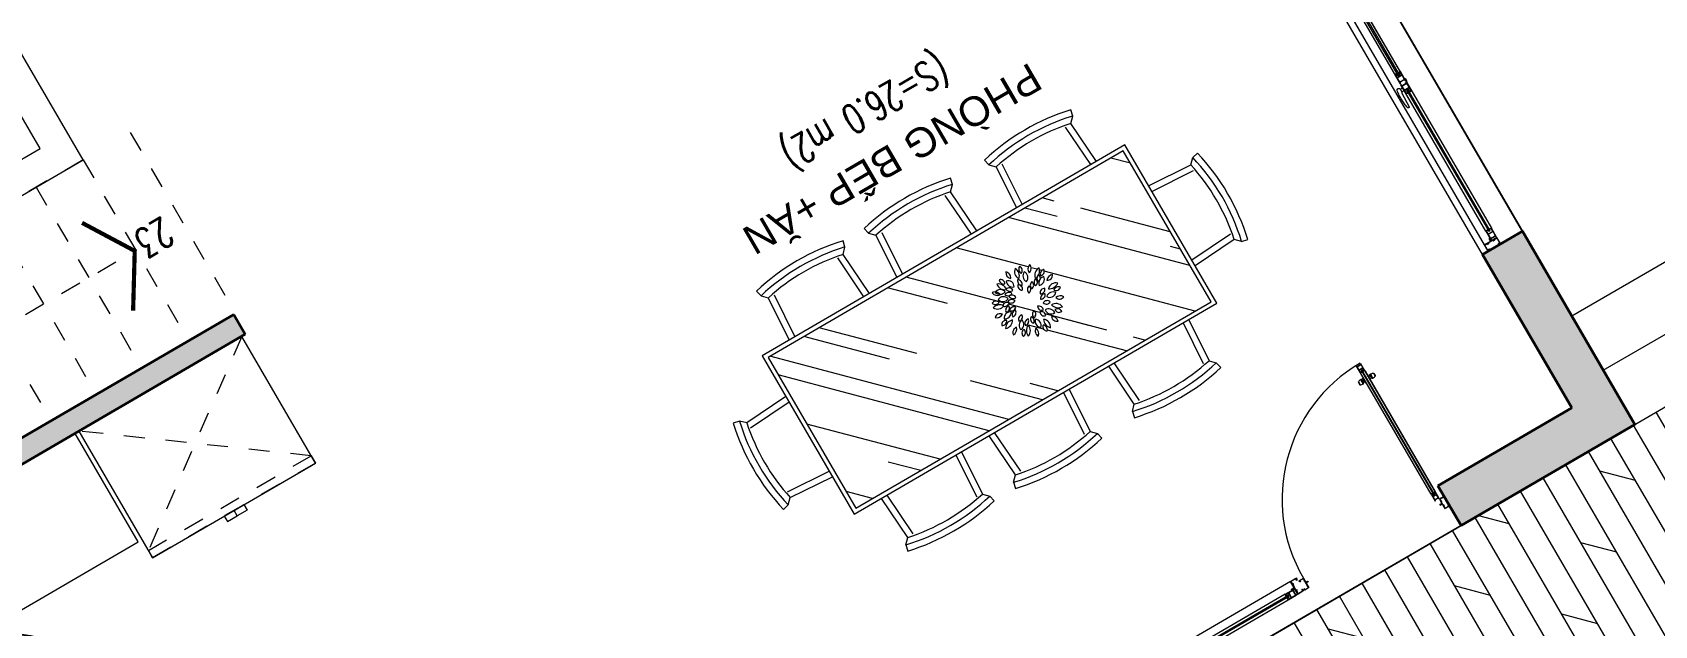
# Model space of a CAD drawing. Header units: millimetres. Extents: x 567980 to 569372, y 2065777 to 2066674.
# Drawn here: x 568857.37 to 568865.12, y 2066281.82 to 2066284.65 of the extents above; entities that cross this region are included whole.
import ezdxf
from ezdxf.enums import TextEntityAlignment as Align
from ezdxf.xclip import XClip

# ---------------------------------------------------------------- set-up
doc = ezdxf.new("R2010")
doc.units = ezdxf.units.MM
for name, pattern in [('CENTER', [3, 1.5, -0.5, 0.5, -0.5]), ('DASHED2', [0.375, 0.25, -0.125]), ('DOT', [0.25, 0, -0.25]), ('HIDDEN', [0.75, 0.5, -0.25])]:
    doc.linetypes.add(name, pattern=pattern)
for name, color, linetype, lineweight in [('A-DIM', 251, 'Continuous', 15), ('A-HATCH', 251, 'Continuous', 5), ('A-TEXT', 7, 'Continuous', 18), ('A-TUONG', 255, 'Continuous', 35), ('E- RANH GIOI', 1, 'CENTER', 13), ('E- THAY', 9, 'Continuous', 20), ('E-Khuat', 251, 'DASHED2', 13), ('E-Manh', 251, 'Continuous', 13), ('i_Hatch', 250, 'Continuous', 13), ('i_ThietBi', 32, 'Continuous', 13), ('LD-CUA', 146, 'Continuous', 13), ('LD-THAY', 9, 'Continuous', 13)]:
    doc.layers.add(name, color=color, linetype=linetype, lineweight=lineweight)
doc.layers.add('ghi_chu', color=7, linetype='Continuous')
doc.layers.add('text', color=7, linetype='Continuous')
doc.styles.add('AA - Arial - Regular', font='arial.ttf', dxfattribs={"height": 250})
doc.styles.add('avh', font='')
doc.styles.add('Dim roman', font='romans.shx', dxfattribs={"width": 0.7})
doc.styles.get('avh').set_extended_font_data('.VnAvantH')

# ---------------------------------------------------------------- blocks, each defined once
blk = doc.blocks.new('A$C33A8190A')
at = {"layer": 'i_ThietBi', "linetype": 'HIDDEN'}
for p, q in [((-899.9, 40), (0, 700)), ((-899.9, 700), (0, 40))]:
    blk.add_line(p, q, dxfattribs=at)
at = {"layer": 'i_ThietBi'}
blk.add_lwpolyline([(-899.9, 700), (0, 700), (0, 0), (-899.9, 0)], close=True, dxfattribs=at)
at = {"layer": 'i_ThietBi', "linetype": 'HIDDEN'}
for points in [[(-899.9, 0), (0, 0), (0, 40), (-899.9, 40)], [(-450, 0), (-504.5, 0), (-504.5, -30.7), (-450, -30.7)], [(-395.4, 0), (-395.4, -30.7), (-450, -30.7), (-450, 0)]]:
    blk.add_lwpolyline(points, close=True, dxfattribs=at)
blk = doc.blocks.new('A$C67F81534')
at = {"color": 2, "linetype": 'Continuous'}
for p, q in [((505, 2254.3), (498, 2284.3)), ((505, 2254.3), (530.4, 2228.3)), ((943.2, 2228.3), (968.5, 2254.3)), ((968.5, 2254.3), (975.6, 2284.3)), ((530.4, 2228.3), (515.4, 2003.6)), ((958.2, 2003.6), (943.2, 2228.3)), ((308.3, 2003.6), (308.3, 0)), ((1183.8, 2003.6), (308.3, 2003.6)), ((1183.8, 0), (1183.8, 2003.6)), ((57.7, 1864.1), (27.6, 1871.1)), ((57.7, 1864.1), (83.7, 1838.7)), ((1434.4, 1864.1), (1408.5, 1838.7)), ((1434.4, 1864.1), (1464.5, 1871.1)), ((83.7, 1838.7), (308.3, 1853.7)), ((1408.5, 1838.7), (1183.8, 1853.7)), ((57.7, 1400.6), (27.6, 1393.5)), ((83.7, 1425.9), (57.7, 1400.6)), ((308.3, 1410.9), (83.7, 1425.9)), ((1183.8, 1410.9), (1408.5, 1425.9)), ((1408.5, 1425.9), (1434.4, 1400.6)), ((1434.4, 1400.6), (1464.5, 1393.5)), ((57.7, 1269.6), (27.6, 1276.6)), ((57.7, 1269.6), (83.7, 1244.3)), ((83.7, 1244.3), (308.3, 1259.2)), ((1408.5, 1244.3), (1183.8, 1259.2)), ((1434.4, 1269.6), (1408.5, 1244.3)), ((1434.4, 1269.6), (1464.5, 1276.6)), ((57.7, 806.1), (27.6, 799)), ((83.7, 831.4), (57.7, 806.1)), ((308.3, 816.4), (83.7, 831.4)), ((1183.8, 816.4), (1408.5, 831.4)), ((1408.5, 831.4), (1434.4, 806.1)), ((1434.4, 806.1), (1464.5, 799)), ((64.2, 608.8), (34.2, 615.8)), ((64.2, 608.8), (90.2, 583.5)), ((90.2, 583.5), (308.3, 598)), ((1401.9, 583.5), (1183.8, 598)), ((1427.9, 608.8), (1401.9, 583.5)), ((1427.9, 608.8), (1458, 615.8)), ((90.2, 170.6), (64.2, 145.3)), ((308.3, 156.1), (90.2, 170.6)), ((1183.8, 156.1), (1401.9, 170.6)), ((1401.9, 170.6), (1427.9, 145.3)), ((64.2, 145.3), (34.2, 138.2)), ((1427.9, 145.3), (1458, 138.2)), ((308.3, 0), (1183.8, 0)), ((530.4, -224.6), (515.4, 0)), ((958.2, 0), (943.2, -224.6)), ((505, -250.6), (530.4, -224.6)), ((943.2, -224.6), (968.5, -250.6)), ((505, -250.6), (498, -280.7)), ((968.5, -250.6), (975.6, -280.7))]:
    blk.add_line(p, q, dxfattribs=at)
at = {"color": 8, "linetype": 'Continuous'}
for p, q in [((561.2, 2226.2), (546.4, 2003.6)), ((328.9, 1983), (328.9, 20.6)), ((1163.2, 1983), (328.9, 1983)), ((1163.2, 20.6), (1163.2, 1983)), ((85.8, 1807.9), (308.3, 1822.7)), ((1406.4, 1807.9), (1183.8, 1822.7)), ((308.3, 1441.9), (85.8, 1456.7)), ((85.8, 1213.4), (308.3, 1228.3)), ((1406.4, 1213.4), (1183.8, 1228.3)), ((308.3, 847.4), (85.8, 862.2)), ((328.9, 20.6), (1163.2, 20.6)), ((561.2, -222.6), (546.4, 0))]:
    blk.add_line(p, q, dxfattribs=at)
at = {"color": 8}
for p, q in [((927.2, 2003.6), (912.4, 2226.2)), ((328.9, 1245.9), (1066.1, 1983)), ((328.9, 1890.8), (421.2, 1983)), ((328.9, 1517.4), (794.6, 1983)), ((328.9, 1138.4), (1163.2, 1972.7)), ((863.9, 1486.7), (1163.2, 1786)), ((328.9, 1624.9), (442.4, 1738.4)), ((821.5, 1359.4), (1163.2, 1701.2)), ((1183.8, 1441.9), (1406.4, 1456.7)), ((954.4, 1113.3), (1163.2, 1322.2)), ((328.9, 951.7), (581, 1203.8)), ((818.5, 875.6), (1163.2, 1220.3)), ((818.5, 875.6), (1163.2, 1220.3)), ((328.9, 866.9), (425.5, 963.4)), ((911.5, 691.4), (1163.2, 943.1)), ((716.9, 774), (805, 862.1)), ((716.9, 774), (805, 862.1)), ((1183.8, 847.4), (1406.4, 862.2)), ((618.3, 777.2), (671.5, 830.5)), ((328.9, 487.9), (605.3, 764.3)), ((462.2, 519.3), (676.9, 734)), ((524.5, 581.6), (676.9, 734)), ((695.7, 752.8), (714.3, 771.4)), ((695.7, 752.8), (714.3, 771.4)), ((328.9, 108.8), (855.8, 635.7)), ((529.2, 20.6), (1163.2, 654.6)), ((864.5, 644.4), (872.2, 652.1)), ((880.2, 660.1), (901.6, 681.5)), ((92.3, 552.6), (308.3, 567)), ((1050.6, 451.5), (1163.2, 564.1)), ((1399.9, 552.6), (1183.8, 567)), ((1121.3, 426), (1163.2, 468)), ((328.9, 386), (368.9, 426)), ((715.9, 20.6), (1027.9, 332.7)), ((308.3, 187), (92.3, 201.4)), ((1183.8, 187), (1399.9, 201.4)), ((1094.9, 20.6), (1163.2, 89)), ((619.7, 20.6), (654.6, 55.5)), ((927.2, 0), (912.4, -222.6))]:
    blk.add_line(p, q, dxfattribs=at)
at = {"color": 2, "linetype": 'Continuous'}
for centre, radius, start, end in [((736.8, 1266.1), 1045.8, 76.80048, 103.19952), ((736.8, 1266.1), 984, 77.89045, 102.10955), ((1045.8, 1632.3), 1045.8, 166.80048, 193.19952), ((1045.8, 1632.3), 1014.9, 166.80048, 193.19952), ((446.3, 1632.3), 1045.8, 346.80048, 13.19952), ((1045.8, 1632.3), 984, 167.89045, 192.10955), ((446.3, 1632.3), 984, 347.89045, 12.10955), ((1045.8, 1037.8), 1045.8, 166.80048, 193.19952), ((1045.8, 1037.8), 1014.9, 166.80048, 193.19952), ((1045.8, 1037.8), 984, 167.89045, 192.10955), ((446.3, 1037.8), 984, 347.89045, 12.10955), ((446.3, 1037.8), 1045.8, 346.80048, 13.19952), ((1052.4, 377), 1045.8, 166.80048, 193.19952), ((1052.4, 377), 1014.9, 166.80048, 193.19952), ((1052.4, 377), 984, 167.89045, 192.10955), ((439.8, 377), 984, 347.89045, 12.10955), ((439.8, 377), 1014.9, 346.80048, 13.19952), ((439.8, 377), 1045.8, 346.80048, 13.19952), ((736.8, 737.5), 984, 257.89045, 282.10955), ((736.8, 737.5), 1045.8, 256.80048, 283.19952)]:
    blk.add_arc(centre, radius, start, end, dxfattribs=at)
at = {"color": 8, "linetype": 'Continuous'}
for centre, start, end in [((736.8, 1266.1), 76.80048, 103.19952), ((446.3, 1632.3), 346.80048, 13.19952), ((446.3, 1037.8), 346.80048, 13.19952), ((736.8, 737.5), 256.80048, 283.19952)]:
    blk.add_arc(centre, 1014.9, start, end, dxfattribs=at)
at = {"color": 8}
for centre, radius, start, end in [((747, 917.8), 37.6, 156.03847, 244.43592), ((688.2, 896.2), 44.3, 343.98657, 56.48783), ((753.3, 929.5), 23.7, 148.79078, 240.76243), ((726.3, 922.4), 20.5, 318.64093, 70.91228), ((804.4, 929.1), 30.9, 137.03102, 215.07005), ((762.9, 932), 26.2, 308.1934, 43.90767), ((843.8, 900.6), 37.6, 116.03847, 204.43592), ((784.9, 921.8), 44.3, 303.98657, 16.48783), ((630.6, 814.3), 44.3, 23.98657, 96.48783), ((661.7, 868.7), 37.6, 196.03847, 284.43592), ((642.9, 859), 20.5, 358.64093, 110.91228), ((659, 881.8), 23.7, 188.79078, 280.76243), ((664.8, 889.8), 26.2, 348.1934, 83.90767), ((698.5, 914.3), 30.9, 177.03102, 255.07005), ((678.3, 844.7), 29.1, 358.57828, 107.9127), ((701.4, 875.7), 32.2, 185.83303, 280.65795), ((731.2, 855.6), 23.2, 171.2967, 266.12163), ((709.5, 838.3), 20.9, 344.04195, 93.37638), ((764.9, 871.1), 23.2, 171.2967, 266.12163), ((743.2, 853.7), 20.9, 344.04195, 93.37638), ((781.8, 897.6), 32.2, 145.83303, 240.65795), ((744.3, 888.8), 29.1, 318.57828, 67.9127), ((791.2, 856.4), 23.2, 131.2967, 226.12163), ((763.4, 857), 20.9, 304.04195, 53.37638), ((799.1, 887.8), 23.2, 171.2967, 266.12163), ((777.4, 870.4), 20.9, 344.04195, 93.37638), ((821.8, 838.4), 20.9, 104.04195, 213.37638), ((825.4, 873.1), 23.2, 131.2967, 226.12163), ((795.9, 848.5), 23.2, 291.2967, 26.12163), ((797.6, 873.7), 20.9, 304.04195, 53.37638), ((857.6, 862.7), 32.2, 105.83303, 200.65795), ((823.1, 880.1), 29.1, 278.57828, 27.9127), ((856.2, 905.5), 23.7, 108.79078, 200.76243), ((831, 917.4), 20.5, 278.64093, 30.91228), ((858.8, 833.8), 20.9, 104.04195, 213.37638), ((832.9, 843.9), 23.2, 291.2967, 26.12163), ((894.6, 858.1), 32.2, 105.83303, 200.65795), ((865.2, 901.2), 26.2, 268.1934, 3.90767), ((895.1, 872.4), 30.9, 97.03102, 175.07005), ((860.1, 875.5), 29.1, 278.57828, 27.9127), ((907, 825.2), 37.6, 76.03847, 164.43592), ((875.5, 879.3), 44.3, 263.98657, 336.48783), ((619.8, 756.8), 20.5, 38.64093, 150.91228), ((616.8, 794.5), 26.2, 28.1934, 123.90767), ((626.8, 834.8), 30.9, 217.03102, 295.07005), ((656.1, 768.6), 29.1, 38.57828, 147.9127), ((653.9, 807.2), 32.2, 225.83303, 320.65795), ((680.2, 789.2), 20.9, 24.04195, 133.37638), ((685.7, 816.5), 23.2, 211.2967, 306.12163), ((698.6, 839.8), 23.2, 171.2967, 266.12163), ((676.9, 822.4), 20.9, 344.04195, 93.37638), ((694.6, 767.9), 23.2, 11.2967, 106.12163), ((709, 791.6), 20.9, 184.04195, 293.37638), ((837.7, 818.4), 23.2, 91.2967, 186.12163), ((816.8, 836.8), 20.9, 264.04195, 13.37638), ((848.8, 759.4), 23.2, 51.2967, 146.12163), ((844.6, 786.9), 20.9, 224.04195, 333.37638), ((874.7, 813.8), 23.2, 91.2967, 186.12163), ((853.8, 832.1), 20.9, 264.04195, 13.37638), ((893.2, 787.3), 32.2, 65.83303, 160.65795), ((877.9, 822.8), 29.1, 238.57828, 347.9127), ((919.6, 821), 23.7, 68.79078, 160.76243), ((907.9, 846.3), 20.5, 238.64093, 350.91228), ((928.1, 770.6), 30.9, 57.03102, 135.07005), ((923.7, 811.9), 26.2, 228.1934, 323.90767), ((617.5, 784.6), 23.7, 228.79078, 320.76243), ((639.1, 714.7), 44.3, 63.98657, 136.48783), ((627.9, 776.3), 37.6, 236.03847, 324.43592), ((641.3, 690.6), 26.2, 68.1934, 163.90767), ((623, 727.9), 30.9, 257.03102, 335.07005), ((688, 696), 29.1, 78.57828, 187.9127), ((661.5, 724.1), 32.2, 265.83303, 0.65795), ((689.3, 732.8), 20.9, 64.04195, 173.37638), ((676, 757.2), 23.2, 251.2967, 346.12163), ((717.8, 729), 20.9, 64.04195, 173.37638), ((704.4, 753.4), 23.2, 251.2967, 346.12163), ((732.6, 695.5), 20.9, 104.04195, 213.37638), ((706.7, 705.6), 23.2, 291.2967, 26.12163), ((766.5, 705.8), 20.9, 144.04195, 253.37638), ((740.2, 696.9), 23.2, 331.2967, 66.12163), ((789.7, 694.7), 20.9, 144.04195, 253.37638), ((763.3, 685.8), 23.2, 331.2967, 66.12163), ((808.9, 729.3), 23.2, 11.2967, 106.12163), ((823.3, 753), 20.9, 184.04195, 293.37638), ((819.5, 707.1), 23.2, 11.2967, 106.12163), ((833.9, 730.8), 20.9, 184.04195, 293.37638), ((822, 684.9), 23.2, 11.2967, 106.12163), ((836.4, 708.7), 20.9, 184.04195, 293.37638), ((869.3, 748.7), 23.2, 51.2967, 146.12163), ((865.1, 776.2), 20.9, 224.04195, 333.37638), ((872, 706.7), 32.2, 25.83303, 120.65795), ((883.1, 743.7), 29.1, 198.57828, 307.9127), ((888, 671.4), 30.9, 17.03102, 95.07005), ((911.2, 705.9), 26.2, 188.1934, 283.90767), ((906.9, 726.8), 37.6, 36.03847, 124.43592), ((917.5, 788.5), 44.3, 223.98657, 296.48783), ((913.9, 715.5), 23.7, 28.79078, 120.76243), ((921.2, 742.4), 20.5, 198.64093, 310.91228), ((667.9, 663.6), 20.5, 78.64093, 190.91228), ((648.2, 683.5), 23.7, 268.79078, 0.76243), ((709.7, 643.7), 44.3, 103.98657, 176.48783), ((661.5, 683.8), 37.6, 276.03847, 4.43592), ((726.8, 626.7), 26.2, 108.1934, 203.90767), ((688.8, 643.6), 30.9, 297.03102, 15.07005), ((759.1, 660.9), 29.1, 118.57828, 227.9127), ((720.8, 665.4), 32.2, 305.83303, 40.65795), ((764.5, 623.2), 20.5, 118.64093, 230.91228), ((736.7, 625.7), 23.7, 308.79078, 40.76243), ((809.3, 634.8), 44.3, 143.98657, 216.48783), ((746.7, 634.5), 37.6, 316.03847, 44.43592), ((836.2, 679.7), 29.1, 158.57828, 267.9127), ((833.4, 632.7), 26.2, 148.1934, 243.90767), ((803.9, 658.6), 32.2, 345.83303, 80.65795), ((793.4, 621.2), 30.9, 337.03102, 55.07005), ((832.6, 662.7), 23.2, 11.2967, 106.12163), ((847, 686.5), 20.9, 184.04195, 293.37638), ((864.6, 654.3), 20.5, 158.64093, 270.91228), ((841.6, 638.3), 23.7, 348.79078, 80.76243), ((891.4, 692), 44.3, 183.98657, 256.48783), ((843.6, 651.5), 37.6, 356.03847, 84.43592)]:
    blk.add_arc(centre, radius, start, end, dxfattribs=at)
blk = doc.blocks.new('kkkk')
h = blk.add_hatch(color=250)
edge = h.paths.add_edge_path()
edge.add_line((333058.8, 105336.6), (333060.3, 105336.6))
edge.add_line((333060.3, 105336.6), (333060.3, 105341.6))
edge.add_line((333060.3, 105341.6), (333061.8, 105341.6))
edge.add_line((333061.8, 105341.6), (333061.8, 105371.6))
edge.add_line((333061.8, 105371.6), (333027.5, 105371.6))
edge.add_line((333027.5, 105371.6), (333027.5, 105386.6))
edge.add_line((333027.5, 105386.6), (333022.2, 105386.6))
edge.add_line((333022.2, 105386.6), (333022.2, 105383.6))
edge.add_line((333022.2, 105383.6), (333023.7, 105383.6))
edge.add_line((333023.7, 105383.6), (333023.7, 105385.1))
edge.add_line((333023.7, 105385.1), (333026, 105385.1))
edge.add_line((333026, 105385.1), (333026, 105378.1))
edge.add_line((333026, 105378.1), (333023.7, 105378.1))
edge.add_line((333023.7, 105378.1), (333023.7, 105379.6))
edge.add_line((333023.7, 105379.6), (333022.2, 105379.6))
edge.add_line((333022.2, 105379.6), (333022.2, 105376.6))
edge.add_line((333022.2, 105376.6), (333026, 105376.6))
edge.add_line((333026, 105376.6), (333026, 105371.6))
edge.add_line((333026, 105371.6), (332991.8, 105371.6))
edge.add_line((332991.8, 105371.6), (332991.8, 105341.6))
edge.add_line((332991.8, 105341.6), (332993.3, 105341.6))
edge.add_line((332993.3, 105341.6), (332993.3, 105336.6))
edge.add_line((332993.3, 105336.6), (332994.8, 105336.6))
edge.add_line((332994.8, 105336.6), (332994.8, 105341.6))
edge.add_line((332994.8, 105341.6), (333002.3, 105341.6))
edge.add_line((333002.3, 105341.6), (333002.3, 105343.1))
edge.add_line((333002.3, 105343.1), (332993.3, 105343.1))
edge.add_line((332993.3, 105343.1), (332993.3, 105370.1))
edge.add_line((332993.3, 105370.1), (333006.9, 105370.1))
edge.add_arc((333010, 105367.6), 3.97, 141.52264, 210)
edge.add_line((333006.6, 105365.7), (333007.9, 105366.4))
edge.add_arc((333010, 105367.6), 2.47, -390, -150, ccw=False)
edge.add_line((333012.1, 105366.4), (333013.4, 105365.7))
edge.add_arc((333010, 105367.6), 3.97, -30, 38.47736)
edge.add_line((333013.1, 105370.1), (333040.4, 105370.1))
edge.add_arc((333043.5, 105367.6), 3.97, 141.52264, 210)
edge.add_line((333040.1, 105365.7), (333041.4, 105366.4))
edge.add_arc((333043.5, 105367.6), 2.47, -390, -150, ccw=False)
edge.add_line((333045.6, 105366.4), (333046.9, 105365.7))
edge.add_arc((333043.5, 105367.6), 3.97, -30, 38.47736)
edge.add_line((333046.6, 105370.1), (333060.3, 105370.1))
edge.add_line((333060.3, 105370.1), (333060.3, 105343.1))
edge.add_line((333060.3, 105343.1), (333051.3, 105343.1))
edge.add_line((333051.3, 105343.1), (333051.3, 105341.6))
edge.add_line((333051.3, 105341.6), (333058.8, 105341.6))
edge.add_line((333058.8, 105341.6), (333058.8, 105336.6))
blk.add_lwpolyline([(333026, 105378.1), (333026, 105385.1), (333023.7, 105385.1), (333023.7, 105383.6), (333022.2, 105383.6), (333022.2, 105386.6), (333027.5, 105386.6), (333027.5, 105371.6), (333061.8, 105371.6), (333061.8, 105341.6), (333060.3, 105341.6), (333060.3, 105336.6), (333058.8, 105336.6), (333058.8, 105341.6), (333051.3, 105341.6), (333051.3, 105343.1), (333060.3, 105343.1), (333060.3, 105370.1), (333046.6, 105370.1, -0.30801), (333046.9, 105365.7), (333045.6, 105366.4, 1.732051), (333041.4, 105366.4), (333040.1, 105365.7, -0.30801), (333040.4, 105370.1), (333013.1, 105370.1, -0.30801), (333013.4, 105365.7), (333012.1, 105366.4, 1.732051), (333007.9, 105366.4), (333006.6, 105365.7, -0.30801), (333006.9, 105370.1), (332993.3, 105370.1), (332993.3, 105343.1), (333002.3, 105343.1), (333002.3, 105341.6), (332994.8, 105341.6), (332994.8, 105336.6), (332993.3, 105336.6), (332993.3, 105341.6), (332991.8, 105341.6), (332991.8, 105371.6), (333026, 105371.6), (333026, 105376.6), (333022.2, 105376.6), (333022.2, 105379.6), (333023.7, 105379.6), (333023.7, 105378.1)], format="xyb", close=True)
blk = doc.blocks.new('ccccc')
h = blk.add_hatch(color=250)
h.paths.add_polyline_path([(333034.3, 105325.3), (333084.3, 105325.3), (333084.3, 105326.8), (333077.7, 105326.8), (333077.7, 105353.8), (333084.3, 105353.8), (333084.3, 105355.3), (333034.3, 105355.3), (333034.3, 105346.7), (333035.8, 105346.7), (333035.8, 105353.8), (333052.1, 105353.8), (333052.1, 105326.8), (333035.8, 105326.8), (333035.8, 105333.9), (333034.3, 105333.9)])
h.paths.add_polyline_path([(333053.6, 105326.8), (333053.6, 105353.8), (333076.2, 105353.8), (333076.2, 105326.8)], flags=16)
for p, q in [((333034.3, 105346.7), (333035.8, 105346.7)), ((333034.3, 105333.9), (333035.8, 105333.9)), ((333052.1, 105353.8), (333052.1, 105326.8)), ((333053.6, 105353.8), (333053.6, 105326.8)), ((333076.2, 105353.8), (333076.2, 105326.8)), ((333077.7, 105353.8), (333077.7, 105326.8)), ((333084.3, 105355.3), (333084.3, 105353.8)), ((333084.3, 105326.8), (333084.3, 105325.3))]:
    blk.add_line(p, q)
for points in [[(333084.3, 105355.3), (333034.3, 105355.3), (333034.3, 105346.7)], [(333034.3, 105333.9), (333034.3, 105325.3), (333084.3, 105325.3)], [(333052.1, 105353.8), (333035.8, 105353.8), (333035.8, 105346.7)], [(333035.8, 105333.9), (333035.8, 105326.8), (333052.1, 105326.8)], [(333076.2, 105353.8), (333053.6, 105353.8)], [(333053.6, 105326.8), (333076.2, 105326.8)], [(333084.3, 105353.8), (333077.7, 105353.8)], [(333077.7, 105326.8), (333084.3, 105326.8)]]:
    blk.add_lwpolyline(points)
blk = doc.blocks.new('dasdsd')
at = {"linetype": 'HIDDEN', "ltscale": 0.05}
for p, q in [((-9.6, -15.9), (-9.6, 0)), ((9.6, 0), (-9.6, 0)), ((9.6, -15.9), (9.6, 0)), ((-16.3, -18.9), (-107.9, -23.1)), ((-10.5, -16.1), (-15.5, -18.7)), ((9.6, -15.9), (-9.6, -15.9))]:
    blk.add_line(p, q, dxfattribs=at)
for centre, radius, start, end in [((-106.3, -28.1), 5.22, 108.24331, 251.75669), ((-41, 286.6), 326.6, 258.17519, 278.89962), ((-16.3, -17), 1.95, 270, 297.19267), ((-9.6, -17.9), 1.95, 90, 117.19267), ((9.6, -26), 10.1, 270, 90)]:
    blk.add_arc(centre, radius, start, end, dxfattribs=at)
blk = doc.blocks.new('fffsf')
h = blk.add_hatch(color=250)
h.paths.add_polyline_path([(333183.8, 105395.8), (333133.8, 105395.8), (333133.8, 105394.3), (333140.5, 105394.3), (333140.5, 105367.3), (333133.8, 105367.3), (333133.8, 105364.3), (333118.8, 105364.3), (333118.8, 105361.3), (333135.3, 105361.3), (333135.3, 105365.8), (333183.8, 105365.8), (333183.8, 105374.4), (333182.3, 105374.4), (333182.3, 105367.3), (333166, 105367.3), (333166, 105394.3), (333182.3, 105394.3), (333182.3, 105387.2), (333183.8, 105387.2)])
h.paths.add_polyline_path([(333164.5, 105394.3), (333164.5, 105367.3), (333142, 105367.3), (333142, 105394.3)], flags=16)
for p, q in [((333133.8, 105395.8), (333133.8, 105394.3)), ((333140.5, 105394.3), (333140.5, 105367.3)), ((333142, 105394.3), (333142, 105367.3)), ((333164.5, 105394.3), (333164.5, 105367.3)), ((333166, 105394.3), (333166, 105367.3)), ((333183.8, 105387.2), (333182.3, 105387.2)), ((333183.8, 105374.4), (333182.3, 105374.4))]:
    blk.add_line(p, q)
for points in [[(333183.8, 105374.4), (333183.8, 105365.8), (333135.3, 105365.8), (333135.3, 105361.3), (333118.8, 105361.3)], [(333133.8, 105367.3), (333133.8, 105364.3), (333118.8, 105364.3), (333118.8, 105361.3)], [(333133.8, 105395.8), (333183.8, 105395.8), (333183.8, 105387.2)], [(333133.8, 105394.3), (333140.5, 105394.3)], [(333140.5, 105367.3), (333133.8, 105367.3)], [(333142, 105394.3), (333164.5, 105394.3)], [(333164.5, 105367.3), (333142, 105367.3)], [(333166, 105394.3), (333182.3, 105394.3), (333182.3, 105387.2)], [(333182.3, 105374.4), (333182.3, 105367.3), (333166, 105367.3)]]:
    blk.add_lwpolyline(points)
blk = doc.blocks.new('*U460')
for points in [[(88.4, 82.2), (88.4, 80.6), (77.2, 80.6), (77.2, 69.4), (88.4, 69.4), (88.4, 67.8, 0.240391), (91.1, 72), (80.2, 72), (80.2, 78), (91.1, 78, 0.240391)], [(745.2, 82.2), (745.2, 80.6), (756.4, 80.6), (756.4, 69.4), (745.2, 69.4), (745.2, 67.8, -0.240391), (742.5, 72), (753.4, 72), (753.4, 78), (742.5, 78, -0.240391)], [(851, 82.2), (851, 80.6), (839.8, 80.6), (839.8, 69.4), (851, 69.4), (851, 67.8, 0.240391), (853.8, 72), (842.8, 72), (842.8, 78), (853.8, 78, 0.240391)]]:
    blk.add_hatch(color=250).paths.add_polyline_path(points)
for p, q in [((795.6, 90), (44.5, 90)), ((795.6, 90), (88, 90)), ((800.6, 90), (1508.3, 90)), ((35, 20), (1561.3, 20)), ((88, 60), (795.6, 60)), ((1508.3, 60), (800.6, 60))]:
    blk.add_line(p, q)
for points in [[(88.4, 82.2), (88.4, 80.6), (77.2, 80.6), (77.2, 69.4), (88.4, 69.4), (88.4, 67.8, 0.240391), (91.1, 72), (80.2, 72), (80.2, 78), (91.1, 78, 0.240391)], [(745.2, 82.2), (745.2, 80.6), (756.4, 80.6), (756.4, 69.4), (745.2, 69.4), (745.2, 67.8, -0.240391), (742.5, 72), (753.4, 72), (753.4, 78), (742.5, 78, -0.240391)], [(851, 82.2), (851, 80.6), (839.8, 80.6), (839.8, 69.4), (851, 69.4), (851, 67.8, 0.240391), (853.8, 72), (842.8, 72), (842.8, 78), (853.8, 78, 0.240391)]]:
    blk.add_lwpolyline(points, format="xyb", close=True)
for points in [[(753.4, 72), (80.2, 72), (80.2, 78), (753.4, 78)], [(842.8, 72), (1516.1, 72), (1516.1, 78), (842.8, 78)]]:
    blk.add_lwpolyline(points, close=True)
at = {"rotation": 270}
blk.add_blockref('kkkk', (-105336.6, 333081.8), dxfattribs=at)
at = {"xscale": -1}
for name, p, rotation in [('ccccc', (333122.3, -105265.3), 359.9999999999902), ('fffsf', (-332333.2, 105455.8), 180.0000000001608), ('kkkk', (106932.9, 333081.8), 90)]:
    blk.add_blockref(name, p, dxfattribs=dict(at, rotation=rotation))
for p in [(-332288.7, -105265.3), (-331526.1, -105265.3)]:
    blk.add_blockref('ccccc', p)
at = {"xscale": -0.8000000000000002, "yscale": 0.8, "zscale": 0.8}
blk.add_blockref('dasdsd', (825.6, 60), dxfattribs=at)
blk = doc.blocks.new('khoatron')
for p, q in [((0, 0), (0, -5)), ((50, 0), (50, -5)), ((50, -5), (0, -5)), ((5, -26), (45, -26)), ((11, -50), (39, -50)), ((13, -18), (37, -18)), ((15, -5), (15, -18)), ((15, -53), (35, -53)), ((35, -5), (35, -18))]:
    blk.add_line(p, q)
for centre, radius, start, end in [((13, -26), 8, 90, 181.2265), ((62, -25), 56.7, 181.2265, 206.0712), ((15, -48), 5, 202.1175, 270), ((35, -48), 5, 270, 337.8825), ((37, -26), 8, 358.7735, 90), ((-12, -25), 56.7, 333.9288, 358.7735)]:
    blk.add_arc(centre, radius, start, end)
blk = doc.blocks.new('*U516')
for points in [[(43, -33), (44, -33), (44, -22), (56, -22), (56, -33), (57, -33, -0.240391), (53, -36), (53, -25), (47, -25), (47, -36, -0.240391)], [(43, -928), (44, -928), (44, -939), (56, -939), (56, -928), (57, -928, 0.240391), (53, -926), (53, -936), (47, -936), (47, -926, 0.240391)]]:
    blk.add_hatch(color=250).paths.add_polyline_path(points)
for p, q in [((35, -929), (35, 10)), ((35, -922), (35, -33)), ((65, -33), (65, -929))]:
    blk.add_line(p, q)
for points in [[(43, -33), (44, -33), (44, -22), (56, -22), (56, -33), (57, -33, -0.240391), (53, -36), (53, -25), (47, -25), (47, -36, -0.240391)], [(43, -928), (44, -928), (44, -939), (56, -939), (56, -928), (57, -928, 0.240391), (53, -926), (53, -936), (47, -936), (47, -926, 0.240391)]]:
    blk.add_lwpolyline(points, format="xyb", close=True)
blk.add_lwpolyline([(53, -936), (53, -25), (47, -25), (47, -936)], close=True)
blk.add_arc((35, 20), 1002, 270.1039, 0)
at = {"xscale": -1}
for name, p, rotation in [('kkkk', (-105337, -332972), 270), ('ccccc', (105390, 332106), 89.99999999993629)]:
    blk.add_blockref(name, p, dxfattribs=dict(at, rotation=rotation))
for name, p, rotation in [('ccccc', (105390, -333067), 89.99999999993624), ('kkkk', (106408, -332972), 90)]:
    blk.add_blockref(name, p, dxfattribs=dict(rotation=rotation))
at = {"yscale": 0.8, "zscale": 0.8}
for p, xscale, rotation in [((35, -894), -0.8, 269.9999999999363), ((65, -894), 0.8, 89.99999999993624)]:
    blk.add_blockref('khoatron', p, dxfattribs=dict(at, xscale=xscale, rotation=rotation))
blk = doc.blocks.new('*U487')
for points in [[(88.4, 82.2), (88.4, 80.6), (77.2, 80.6), (77.2, 69.4), (88.4, 69.4), (88.4, 67.8, 0.240391), (91.1, 72), (80.2, 72), (80.2, 78), (91.1, 78, 0.240391)], [(847.1, 82.2), (847.1, 80.6), (858.3, 80.6), (858.3, 69.4), (847.1, 69.4), (847.1, 67.8, -0.240391), (844.4, 72), (855.3, 72), (855.3, 78), (844.4, 78, -0.240391)], [(952.9, 82.2), (952.9, 80.6), (941.7, 80.6), (941.7, 69.4), (952.9, 69.4), (952.9, 67.8, 0.240391), (955.6, 72), (944.7, 72), (944.7, 78), (955.6, 78, 0.240391)]]:
    blk.add_hatch(color=250).paths.add_polyline_path(points)
for p, q in [((897.5, 90), (44.5, 90)), ((897.5, 90), (88, 90)), ((902.5, 90), (1712, 90)), ((35, 20), (1765, 20)), ((88, 60), (897.5, 60)), ((1712, 60), (902.5, 60))]:
    blk.add_line(p, q)
for points in [[(88.4, 82.2), (88.4, 80.6), (77.2, 80.6), (77.2, 69.4), (88.4, 69.4), (88.4, 67.8, 0.240391), (91.1, 72), (80.2, 72), (80.2, 78), (91.1, 78, 0.240391)], [(847.1, 82.2), (847.1, 80.6), (858.3, 80.6), (858.3, 69.4), (847.1, 69.4), (847.1, 67.8, -0.240391), (844.4, 72), (855.3, 72), (855.3, 78), (844.4, 78, -0.240391)], [(952.9, 82.2), (952.9, 80.6), (941.7, 80.6), (941.7, 69.4), (952.9, 69.4), (952.9, 67.8, 0.240391), (955.6, 72), (944.7, 72), (944.7, 78), (955.6, 78, 0.240391)]]:
    blk.add_lwpolyline(points, format="xyb", close=True)
for points in [[(855.3, 72), (80.2, 72), (80.2, 78), (855.3, 78)], [(944.7, 72), (1719.8, 72), (1719.8, 78), (944.7, 78)]]:
    blk.add_lwpolyline(points, close=True)
at = {"rotation": 270}
blk.add_blockref('kkkk', (-105336.6, 333081.8), dxfattribs=at)
at = {"xscale": -1}
for name, p, rotation in [('ccccc', (333122.3, -105265.3), 359.9999999999902), ('fffsf', (-332231.3, 105455.8), 180.0000000001608), ('kkkk', (107136.6, 333081.8), 90)]:
    blk.add_blockref(name, p, dxfattribs=dict(at, rotation=rotation))
for p in [(-332186.8, -105265.3), (-331322.3, -105265.3)]:
    blk.add_blockref('ccccc', p)
at = {"xscale": -0.8000000000000002, "yscale": 0.8, "zscale": 0.8}
blk.add_blockref('dasdsd', (927.5, 60), dxfattribs=at)
blk = doc.blocks.new('TANG 1 BT1')
at = {"layer": 'A-HATCH'}
h = blk.add_hatch(color=256, dxfattribs=at)
h.dxf.hatch_style = 1
h.paths.add_polyline_path([(7158834.4, 839216.9), (7158834.4, 837891.9), (7159054.4, 837891.9), (7159054.4, 839436.9), (7153914.4, 839436.9), (7153914.4, 839216.9)])
h.paths.add_polyline_path([(7150554.4, 839436.9), (7150554.3, 838368.7), (7150774.3, 838368.7), (7150774.4, 839216.9), (7151514.4, 839216.9), (7151514.4, 839436.9)])
h.paths.add_polyline_path([(7150774.3, 836568.7), (7150554.3, 836568.7), (7150554.4, 835616.9), (7151104.3, 835616.9), (7151104.3, 835319.5), (7151324.3, 835319.5), (7151324.3, 835616.9), (7152824.3, 835616.9), (7152824.3, 833426.9), (7152714.3, 833426.9), (7152714.3, 833316.9), (7152934.3, 833316.9), (7152934.3, 835726.9), (7150774.4, 835726.9)])
h.paths.add_polyline_path([(7151324.3, 834519.5), (7151104.3, 834519.5), (7151104.3, 832826.9), (7151324.3, 832826.9), (7151324.3, 833316.9), (7151914.3, 833316.9), (7151914.3, 833426.9), (7151324.3, 833426.9)])
h.paths.add_polyline_path([(7158834.4, 835616.9), (7158834.4, 834616.9), (7159054.4, 834616.9), (7159054.4, 835946.9), (7159054.4, 837091.9), (7158834.4, 837091.9), (7158834.4, 836041.9), (7158234.4, 836041.9), (7158234.4, 835726.9), (7156074.4, 835726.9), (7156074.4, 835616.9)])
h.paths.add_polyline_path([(7158834.4, 835726.9), (7158289.4, 835726.9), (7158289.4, 835986.9), (7158834.4, 835986.9)], flags=16)
h.paths.add_polyline_path([(7158434.4, 831596.9), (7158434.4, 831391.9), (7158834.4, 831391.9), (7158834.4, 827616.9), (7158354.3, 827616.9), (7158354.3, 827396.9), (7159054.4, 827396.9), (7159054.4, 832816.9), (7158834.4, 832816.9), (7158834.4, 831816.9), (7156074.4, 831816.9), (7156074.4, 831596.9)])
h.paths.add_polyline_path([(7158834.4, 831596.9), (7158834.4, 831446.9), (7158489.4, 831446.9), (7158489.4, 831596.9)], flags=16)
h.paths.add_polyline_path([(7152934.3, 831706.9), (7152934.3, 831816.9), (7151324.3, 831816.9), (7151324.3, 831926.9), (7151104.3, 831926.9), (7151104.3, 831816.9), (7150554.4, 831816.9), (7150554.4, 830866.9), (7150774.4, 830866.9), (7150774.4, 831706.9)])
h.paths.add_polyline_path([(7150554.4, 828526.9), (7150774.4, 828526.9), (7150774.4, 830066.9), (7150554.4, 830066.9)])
h.paths.add_polyline_path([(7151704.4, 827396.9), (7152404.2, 827396.9), (7152404.2, 827616.9), (7150774.4, 827616.9), (7150774.4, 827726.9), (7150554.4, 827726.9), (7150554.4, 827616.9), (7150554.4, 827396.9), (7151404.4, 827396.9), (7151404.4, 827396.9)])
h.paths.add_polyline_path([(7154604.6, 827616.9), (7154604.6, 827396.9), (7155304.4, 827396.9), (7155304.4, 827396.9), (7155604.4, 827396.9), (7156654.4, 827396.9), (7156654.4, 827616.9)])
h.paths.add_polyline_path([(7150304.3, 831816.9), (7150304.3, 831196.9), (7150554.3, 831196.9), (7150554.3, 831306.9), (7150414.3, 831306.9), (7150414.3, 831706.9), (7150554.3, 831706.9), (7150554.3, 831816.9)])
h.paths.add_polyline_path([(7150304.3, 836228.5), (7150304.3, 835616.9), (7150554.3, 835616.9), (7150554.3, 835726.9), (7150414.3, 835726.9), (7150414.3, 836118.5), (7150554.4, 836118.5), (7150554.4, 836228.5)])
at = {"layer": 'A-TUONG'}
for p, q in [((7151514.4, 839436.9), (7150554.4, 839436.9)), ((7150554.4, 839436.9), (7150554.4, 838368.7)), ((7151514.4, 839216.9), (7151514.4, 839436.9)), ((7151514.4, 839216.9), (7150774.4, 839216.9)), ((7150774.4, 839216.9), (7150774.4, 838368.7)), ((7150774.4, 838368.7), (7150554.4, 838368.7)), ((7156074.4, 835616.9), (7156074.4, 835726.9)), ((7158234.4, 835726.9), (7156074.4, 835726.9)), ((7158834.4, 835616.9), (7156074.4, 835616.9))]:
    blk.add_line(p, q, dxfattribs=at)
blk.add_lwpolyline([(7150774.4, 838368.7), (7150554.4, 838368.7)], dxfattribs=at)
at = {"layer": 'E- THAY'}
for p, q in [((7153914.4, 839436.9), (7151514.4, 839436.9)), ((7150554.4, 838368.7), (7150554.4, 836568.7)), ((7150774.4, 838368.7), (7150774.4, 836575.2))]:
    blk.add_line(p, q, dxfattribs=at)
for points in [[(7156324.4, 832816.9), (7157834.4, 832816.9), (7157834.4, 834616.9), (7156324.4, 834616.9)], [(7156474.4, 832966.9), (7157684.4, 832966.9), (7157684.4, 834466.9), (7156474.4, 834466.9)]]:
    blk.add_lwpolyline(points, close=True, dxfattribs=at)
at = {"layer": 'E-Khuat', "ltscale": 2}
for p, q in [((7156064.4, 834616.9), (7156064.4, 835616.9)), ((7156324.4, 834616.9), (7156324.4, 835616.9)), ((7156584.4, 834616.9), (7156584.4, 835616.9)), ((7156834.4, 834616.9), (7156834.4, 835616.9)), ((7157084.4, 834616.9), (7157084.4, 835616.9)), ((7156324.4, 834616.9), (7157834.4, 834616.9))]:
    blk.add_line(p, q, dxfattribs=at)
at = {"layer": 'E-Khuat', "ltscale": 2, "const_width": 20}
blk.add_lwpolyline([(7156480.4, 835359.4), (7156330.4, 835116.9), (7156330.4, 835116.9), (7156330.4, 835116.9), (7156480.4, 834874.4)], dxfattribs=at)
at = {"layer": 'E-Khuat', "ltscale": 2}
blk.add_lwpolyline([(7158334.4, 833419.4), (7158334.4, 835116.9), (7156330.4, 835116.9)], dxfattribs=at)
at = {"layer": 'i_ThietBi', "ltscale": 0.5}
for p, q in [((7158234.4, 836326.9), (7157015.1, 836326.9)), ((7157015.1, 836326.9), (7157015.1, 835726.9))]:
    blk.add_line(p, q, dxfattribs=at)
at = {"rotation": 270}
blk.add_blockref('A$C67F81534', (7151988.6, 838240.8), dxfattribs=at)
at = {"layer": 'i_ThietBi', "ltscale": 0.5, "xscale": -1, "rotation": 180}
blk.add_blockref('A$C33A8190A', (7156993.7, 836426.9), dxfattribs=at)
at = {"layer": 'LD-CUA', "xscale": 0.7500000000001072, "yscale": 0.7500000000001072, "zscale": 0.7500000000001072}
blk.add_blockref('*U516', (7151514.4, 839260.5), dxfattribs=at)
at = {"layer": 'LD-CUA'}
blk.add_blockref('*U460', (7152318.1, 839238), dxfattribs=at)
at = {"layer": 'LD-CUA', "rotation": 90}
blk.add_blockref('*U487', (7150764.7, 836568.7), dxfattribs=at)
at = {"layer": 'A-TEXT', "style": 'AA - Arial - Regular'}
blk.add_text('PHÒNG BẾP +ĂN', height=140, rotation=359.99665, dxfattribs=at).set_placement((7152981.7, 836556), align=Align.MIDDLE_CENTER)
at = {"layer": 'A-TEXT', "style": 'Dim roman', "width": 0.7}
blk.add_text('(S=26.0 m2)', height=140, rotation=359.99665, dxfattribs=at).set_placement((7152981.7, 836297.3), align=Align.MIDDLE_CENTER)
at = {"layer": 'E-Khuat', "ltscale": 2, "style": 'Dim roman', "width": 0.7}
blk.add_text('23', height=140, rotation=359.99665, dxfattribs=at).set_placement((7156217.6, 835109.4), align=Align.MIDDLE_CENTER)
blk = doc.blocks.new('SAN VUON BT A-BT1')
at = {"layer": 'i_Hatch', "transparency": 33554687}
h = blk.add_hatch(dxfattribs=at)
h.set_pattern_fill('DOLMIT', color=256, scale=500, angle=90, double=1)
h.set_pattern_definition([(90, (2832.47, -202862.13), (-125, 8e-15), []), (135, (2832.47, -202862.13), (-250, -250), [176.776695, -353.55339])])
h.paths.add_polyline_path([(7153136.8, 839436.9), (7153396.8, 839436.9), (7153396.9, 839436.9), (7161886.9, 839436.9), (7161886.9, 835656.8), (7163376.9, 835656.8), (7163376.9, 840926.9), (7151496.9, 840926.9), (7151496.9, 839436.8), (7153136.8, 839436.9)])
at = {"layer": 'A-DIM'}
blk.add_lwpolyline([(7153386.8, 839436.9), (7161886.9, 839436.9), (7161886.9, 827396.9), (7158436.8, 827396.9), (7158437.8, 826196.9), (7158587.8, 826196.9), (7158587.8, 825596.9), (7154087.9, 825596.9), (7154086.9, 826196.9), (7154236.9, 826196.9), (7154236.8, 827396.9), (7153386.8, 827396.9), (7153386.9, 831196.9), (7153136.8, 831196.9), (7153136.8, 831816.9), (7153336.8, 831816.9), (7153336.8, 835616.9), (7153136.8, 835616.9), (7153136.8, 836228.5), (7153386.9, 836228.5), (7153386.9, 839436.9)], dxfattribs=at)
at = {"layer": 'E- THAY'}
for p, q in [((7153386.8, 839136.9), (7151896.9, 839136.9)), ((7153386.8, 838836.8), (7151896.9, 838836.9))]:
    blk.add_line(p, q, dxfattribs=at)
for points in [[(7153496.9, 839436.9), (7161886.9, 839436.9)], [(7154387.9, 825596.9), (7154087.9, 825596.9), (7154087.9, 826196.9), (7154237.9, 826196.9), (7154237.9, 827396.9), (7153386.8, 827396.9), (7153386.8, 831196.9), (7153136.8, 831196.9), (7153136.8, 831816.9), (7153336.8, 831816.9), (7153336.8, 831816.9), (7153336.8, 835616.9), (7153136.8, 835616.9), (7153136.8, 836228.5), (7153386.9, 836228.5), (7153386.8, 839396.9)]]:
    blk.add_lwpolyline(points, dxfattribs=at)
at = {"layer": 'E-Manh'}
blk.add_lwpolyline([(7163376.9, 840926.9), (7163376.9, 835656.8), (7161886.9, 835656.8), (7161886.9, 839436.9), (7153386.9, 839436.9), (7153386.9, 836228.5)], dxfattribs=at)
at = {"layer": 'i_Hatch', "transparency": 33554687}
blk.add_line((7153496.9, 839436.9), (7151496.9, 839436.9), dxfattribs=at)
blk = doc.blocks.new('MBT1 BT1')
at = {"layer": 'E- THAY'}
blk.add_blockref('SAN VUON BT A-BT1', (-75970.5, 193430.5), dxfattribs=at)
blk.add_blockref('TANG 1 BT1', (-73138, 193430.5), dxfattribs=at)
blk = doc.blocks.new('sl')
at = {"layer": 'ghi_chu', "color": 158}
blk.add_circle((0, 0), 5.75, dxfattribs=at)
at = {"color": 158, "linetype": 'DOT'}
blk.add_wipeout([(0, 5.75), (0.9699, 5.6676), (1.8644, 5.4393), (2.4721, 5.1914), (3.1309, 4.8228), (3.7903, 4.3239), (4.4294, 3.6665), (4.9108, 2.9911), (5.2039, 2.4458), (5.5321, 1.5678), (5.6985, 0.7681), (5.75, 0), (5.6864, -0.853), (5.4961, -1.6898), (5.2327, -2.3835), (4.8253, -3.1271), (4.3832, -3.7216), (3.9298, -4.1975), (2.9937, -4.9092), (2.42, -5.216), (1.5355, -5.5412), (0.6268, -5.7157), (0, -5.75), (-0.8583, -5.6856), (-1.5941, -5.5246), (-2.409, -5.221), (-3.1394, -4.8173), (-3.7183, -4.386), (-4.3118, -3.8041), (-4.8516, -3.0862), (-5.2112, -2.4303), (-5.5241, -1.5957), (-5.6863, -0.8538), (-5.75, 0), (-5.6612, 1.0067), (-5.4882, 1.7152), (-5.12, 2.6168), (-4.4387, 3.6552), (-3.5479, 4.5249), (-2.7209, 5.0655), (-1.7205, 5.4866), (-0.8048, 5.6934)], dxfattribs=at).dxf.layer = 'ghi_chu'
at = {"layer": 'ghi_chu', "style": 'avh'}
for tag, height, p in [('SOLO', 1.25, (0, 2.5059)), ('DT', 1.5, (-0.0147, -0.4941))]:
    blk.add_attdef(tag, text='', height=height, dxfattribs=at).set_placement(p, align=Align.CENTER)
blk.add_attdef('MD', text='', height=1.25, dxfattribs=at).set_placement((-0.5015, -2.9965), align=Align.RIGHT)
blk.add_attdef('TC', (0.5, -3.02), '', height=1.25, dxfattribs=at)
blk = doc.blocks.new('TEM DAT')
at = {"layer": 'ghi_chu'}
blk.add_blockref('sl', (254.1795, -169.5837), dxfattribs=at)
blk = doc.blocks.new('MA LO')
at = {"layer": 'E- RANH GIOI', "xscale": 996.6571095296216, "yscale": 996.6571095296216, "zscale": 996.6571095296216}
blk.add_blockref('TEM DAT', (-315257, 99517.2), dxfattribs=at)

msp = doc.modelspace()

# ---------------------------------------------------------------- block references
at = {"layer": 'LD-THAY', "xscale": 0.001000000000001394, "yscale": 0.001000000000001394, "zscale": 0.001000000000001394, "rotation": 210.1906985033857}
msp.add_blockref('MBT1 BT1', (574463.0239, 2070734.6337, -0.0003), dxfattribs=at)

# ---------------------------------------------------------------- next in the draw order: block references
msp.add_blockref('MBT1 BT1', (574463.0239, 2070734.6337, -0.0003), dxfattribs=at)

# ---------------------------------------------------------------- next in the draw order: block references
at = {"layer": 'text'}
ref = msp.add_blockref('MA LO', (568918.1305, 2066345.6546), dxfattribs=dict(at, xscale=0.001000000000001394, yscale=0.001000000000001394, zscale=0.001000000000001394))
XClip(ref).set_block_clipping_path([(-136708.084112525, -393536.3904697895), (377080.8607170582, -389718.9184806347), (377080.8607170582, 192659.0805361271), (-315505.9591197968, 196067.9597036839), (-315505.9591197968, 99448.3304035664)])

doc.saveas('drawing.dxf')
